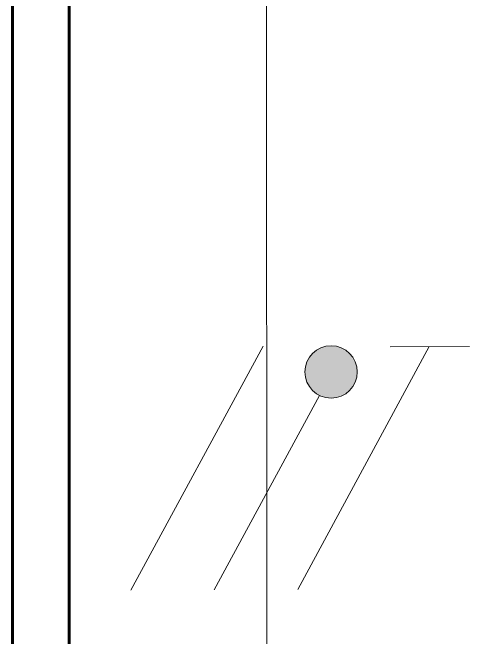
# Model space of a CAD drawing. Header units: metres. Extents: x 29 to 562, y -33 to 369.
# Drawn here: x 267.365 to 268.574, y 208.875 to 210.529 of the extents above; entities that cross this region are included whole.
import ezdxf

# ---------------------------------------------------------------- set-up
doc = ezdxf.new("R2010")
doc.units = ezdxf.units.M
doc.header["$LTSCALE"] = 2
for name, color, linetype, lineweight in [('A-WALL', 7, 'Continuous', 60), ('Alambrado', 7, 'Continuous', 9), ('S-WALL', 7, 'Continuous', 60), ('Tuberia', 1, 'Continuous', 9)]:
    doc.layers.add(name, color=color, linetype=linetype, lineweight=lineweight)

msp = doc.modelspace()

# ---------------------------------------------------------------- hatches: boundary and pattern name
at = {"layer": 'Alambrado', "linetype": 'ByBlock'}
h = msp.add_hatch(color=256, dxfattribs=at)
h.dxf.hatch_style = 1
edge = h.paths.add_edge_path()
edge.add_arc((268.2076, 209.5776), 0.0694, 0, 360)

# ---------------------------------------------------------------- linework, layer by layer
at = {"layer": 'A-WALL'}
msp.add_line((267.3645, 215.4688), (267.3645, 176.4688), dxfattribs=at)
at = {"layer": 'Alambrado', "linetype": 'ByBlock'}
for points in [[(268.0276, 209.6454), (267.6781, 209.0003)], [(268.4674, 209.6447), (268.1192, 209.002)], [(268.3637, 209.6443), (268.5738, 209.6451)], [(268.1772, 209.5152), (267.8986, 209.0011)]]:
    msp.add_lwpolyline(points, dxfattribs=at)
msp.add_circle((268.2076, 209.5776), 0.0694, dxfattribs=at)
at = {"layer": 'S-WALL'}
msp.add_line((267.5145, 203.4688), (267.5145, 215.3188), dxfattribs=at)
msp.add_line((267.5145, 203.4688), (267.5145, 215.3188), dxfattribs=at)
at = {"layer": 'Tuberia'}
msp.add_line((268.0385, 205.0968), (268.0364, 211.7248), dxfattribs=at)

doc.saveas('drawing.dxf')
